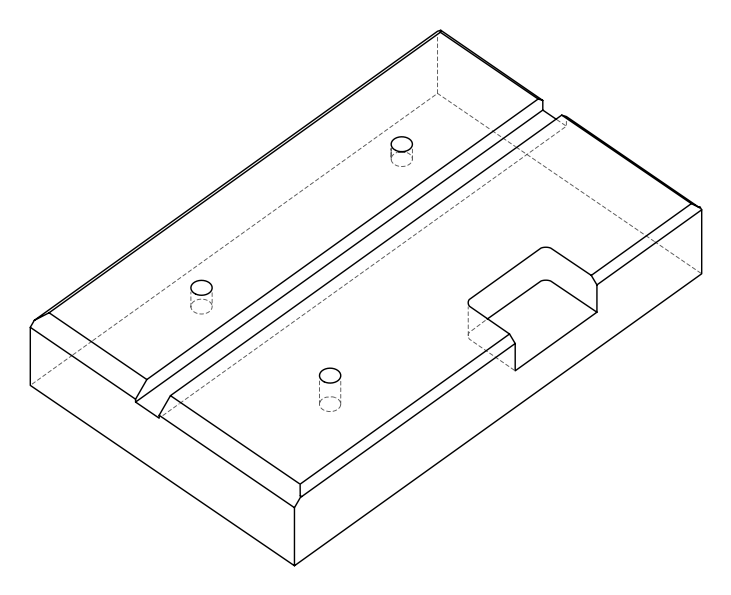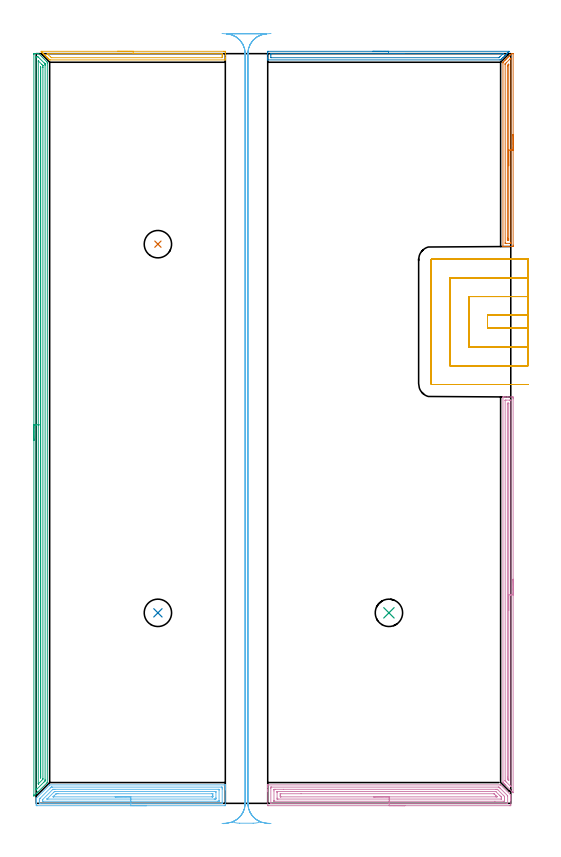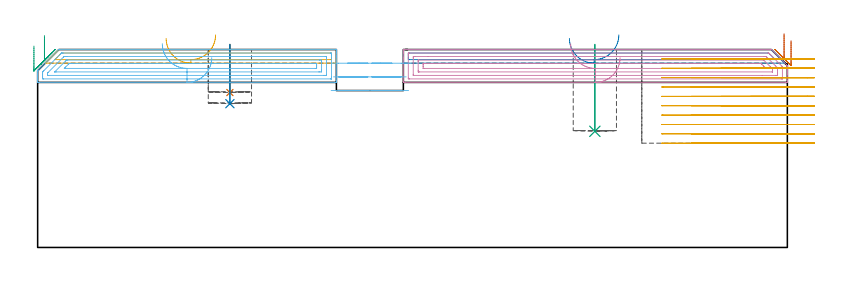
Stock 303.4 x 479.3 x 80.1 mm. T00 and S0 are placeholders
(PLAN: 12 operations, 3 tool changes, 63.6 min)
(1 INDEXABLE_INSERT_DRILL_BLIND_HOLE_FROM_SOLID | STEP1POCKET | NXT0302_006 | 0.08 min | 4127 mm3)
(2 INDEXABLE_INSERT_DRILL_BLIND_HOLE_FROM_SOLID_1 | STEP1POCKET_1 | NXT0302_006 | 0.1 min | 5206 mm3)
(3 INDEXABLE_INSERT_DRILL_BLIND_HOLE_FROM_SOLID_2 | STEP1POCKET_2 | NXT0302_006 | 0.14 min | 7893 mm3)
(4 AREA_MILL | FG_CHAMFER_SURFACE | UGT0205_001 | 6.17 min | 5515 mm3)
(5 AREA_MILL_1 | FG_CHAMFER_SURFACE_1 | UGT0205_001 | 2.04 min | 1872 mm3)
(6 AREA_MILL_2 | FG_CHAMFER_SURFACE_2 | UGT0205_001 | 5 min | 11303 mm3)
(7 AREA_MILL_3 | FG_CHAMFER_SURFACE_3 | UGT0205_001 | 3.07 min | 2699 mm3)
(8 AREA_MILL_4 | FG_CHAMFER_SURFACE_4 | UGT0205_001 | 2.63 min | 2335 mm3)
(9 AREA_MILL_5 | FG_CHAMFER_SURFACE_5 | UGT0205_001 | 15.14 min | 17243 mm3)
(10 AREA_MILL_6 | FG_CHAMFER_SURFACE_6 | UGT0205_001 | 6.42 min | 14177 mm3)
(11 MILL_SLOT | SLOT_PARTIAL_RECTANGULAR | NXT0201_012 | Follow Part, ap 4, ae 75% | 16.38 min | 213420 mm3)
(12 MILL_RECTANGULAR_SLOT | SLOT_RECTANGULAR | UGT0201_109 | Follow Part, ap 6.35, ae 75% | 6.46 min | 214310 mm3)
(TOOL NXT0302_006 | Index. Insert Drill 17.5mm [880-D1750L25-05] | D17.5 PA176 FL88 Z2)
(TOOL UGT0205_001 | Chamfer Mill 20 x 3 x 45 deg. | D20 FL50 Z2)
(TOOL NXT0201_012 | ENDMILL 16mm [2P460-1600-NA 1630] | D16 FL38 Z6)
(TOOL UGT0201_109 | End Mill 25.4 mm | D25.4 FL25 Z2)
(OP 1 INDEXABLE_INSERT_DRILL_BLIND_HOLE_FROM_SOLID)
G17 G21 G94 G90
T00 M6
G54
G17 G0 G90 X77.8 Y357.5 S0 M3
G43 Z90.1 H1
G94 G81 G98 Z62.7 F250. R82.1
G80
M5
M2
(OP 2 INDEXABLE_INSERT_DRILL_BLIND_HOLE_FROM_SOLID_1)
G17 G21 G94 G90
T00 M6
G54
G17 G0 G90 X77.8 Y121.8 S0 M3
G43 Z90.1 H1
G94 G81 G98 Z58.2 F250. R82.1
G80
M5
M2
(OP 3 INDEXABLE_INSERT_DRILL_BLIND_HOLE_FROM_SOLID_2)
G17 G21 G94 G90
T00 M6
G54
G17 G0 G90 X225.5 Y121.8 S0 M3
G43 Z90.1 H1
G94 G81 G98 Z47. F250. R82.1
G80
M5
M2
(OP 4 AREA_MILL)
G17 G21 G94 G90
T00 M6
G54
G17 G0 G90 X304.9 Y143.3 S1061 M3
G43 Z90.1 H0
Z83.6
G94 G1 Y143.262 Z82.728 F250.
Y143.148 Z81.864
Y142.959 Z81.012
Y142.697 Z80.18
Y142.363 Z79.374
Y141.96 Z78.6
Y141.491 Z77.864
Y140.96 Z77.172
Y140.371 Z76.529
Y139.728 Z75.94
Y139.036 Z75.408
Y138.3 Z74.94
Y137.526 Z74.537
Y136.72 Z74.203
Y135.888 Z73.941
Y135.036 Z73.752
Y134.172 Z73.638
Y133.3 Z73.6
Y7.024
X304.895 Y6.816 Z73.602
X304.894 Y6.814 Z73.603
X304.883 Y6.816 Z73.614
X304.418 Y7.282 Z74.082
X304.322 Y7.377 Z74.176
X304.289 Y7.411 Z74.21
X300.166 Y11.533 Z78.331
X300.122 Y11.577 Z78.377
X299.913 Y11.786 Z78.586
X299.869 Y11.83 Z78.628
X299.825 Y11.875 Z78.674
X299.617 Y12.083 Z78.882
X299.572 Y12.127 Z78.925
X299.527 Y12.173 Z78.972
X299.321 Y12.379 Z79.178
X299.275 Y12.423 Z79.222
X299.229 Y12.47 Z79.27
X299.025 Y12.675 Z79.474
X298.978 Y12.72 Z79.519
X298.931 Y12.768 Z79.567
X298.827 Y12.872 Z79.671
X298.529 Y13.171 Z79.968
X298.405 Y13.297 Z80.091
X298.4 Y13.661 Z80.1
Y259.636
X298.403 Y259.79 Z80.088
X298.447 Y259.793 Z80.045
X298.826 Y259.8 Z79.673
X299.213 Z79.286
X299.869 Z78.626
X301.087 Z77.41
X301.647 Z76.847
X304.04 Z74.456
X304.322 Y259.798 Z74.175
X304.891 Y259.792 Z73.605
X304.893 Y259.763 Z73.604
X304.899 Y259.189 Z73.601
X304.9 Y258.609 Z73.6
Y133.3
X303.486 Z75.014
X303.485 Y10.872 Z75.015
X303.483 Y10.763 Z75.017
X303.479 Y10.692 Z75.021
X303.476 Y10.683 Z75.024
X303.47 Y10.687 Z75.03
X303.431 Y10.722 Z75.069
X303.168 Y10.982 Z75.332
X300.489 Y13.661 Z78.011
X299.869 Y14.284 Z78.631
X299.838 Y14.319 Z78.662
X299.825 Y14.336 Z78.675
X299.821 Y14.39 Z78.679
X299.816 Y14.499 Z78.684
X299.815 Y14.553 Z78.685
X299.814 Y14.608 Z78.686
Y257.458
X299.815 Y257.513 Z78.685
X299.819 Y257.623 Z78.681
X299.826 Y257.79 Z78.674
X299.869 Y257.792 Z78.631
X300.365 Y257.799 Z78.135
X302.541 Z75.959
X303.038 Y257.797 Z75.462
X303.431 Y257.79 Z75.069
X303.479 Y257.779 Z75.021
X303.486 Y257.404 Z75.014
Y133.3
X302.072 Z76.428
X302.071 Y15.446 Z76.429
X302.07 Y15.025 Z76.43
X302.067 Y14.553 Z76.433
X302.066 Y14.547 Z76.434
X302.051 Y14.553 Z76.449
X301.65 Y14.952 Z76.85
X301.404 Y15.202 Z77.096
X301.282 Y15.329 Z77.218
X301.235 Y15.39 Z77.265
X301.234 Y15.446 Z77.266
X301.23 Y15.867 Z77.27
X301.229 Y16.339 Z77.271
Y16.762
Y255.148
X301.23 Y255.618 Z77.27
X301.232 Y255.723 Z77.268
X301.235 Y255.774 Z77.265
X301.24 Y255.79 Z77.26
X301.287 Y255.793 Z77.213
X301.47 Y255.799 Z77.03
X301.65 Y255.8 Z76.85
X301.832 Y255.799 Z76.668
X301.953 Y255.797 Z76.547
X302.049 Y255.791 Z76.451
X302.066 Y255.787 Z76.434
X302.068 Y255.782 Z76.432
X302.07 Y255.759 Z76.43
X302.071 Y255.618 Z76.429
X302.072 Y133.3 Z76.428
Y132.428 Z76.466
Y131.563 Z76.58
Y130.712 Z76.769
Y129.88 Z77.032
Y129.074 Z77.365
Y128.3 Z77.768
Y127.564 Z78.237
Y126.872 Z78.768
Y126.229 Z79.357
Y125.64 Z80.001
Y125.108 Z80.693
Y124.64 Z81.428
Y124.237 Z82.202
Y123.903 Z83.008
Y123.641 Z83.84
Y123.452 Z84.692
Y123.338 Z85.557
Y123.3 Z86.428
G0 Z90.1
M5
M2
(OP 5 AREA_MILL_1)
G17 G21 G94 G90
T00 M6
G54
G17 G0 G90 X52. Y480.8 S1061 M3
G43 Z90.1 H0
Z84.6
G94 G1 X52.038 Z83.728 F250.
X52.152 Z82.864
X52.341 Z82.012
X52.603 Z81.18
X52.937 Z80.374
X53.34 Z79.6
X53.809 Z78.864
X54.34 Z78.172
X54.929 Z77.529
X55.572 Z76.94
X56.264 Z76.408
X57. Z75.94
X57.774 Z75.537
X58.58 Z75.203
X59.412 Z74.941
X60.264 Z74.752
X61.128 Z74.638
X62. Z74.6
X119.789
X120.323 Y480.799 Z74.601
X120.85 Y480.793 Z74.603
X120.892 Y480.791 Z74.605
X120.9 Y480.268 Z75.127
Y479.956 Z75.439
Y479.381 Z76.013
Y478.756 Z76.641
Y478.494 Z76.903
Y476.719 Z78.676
Y476.194 Z79.205
Y475.615 Z79.784
Y475.326 Z80.065
X120.891 Y475.303 Z80.088
X120.769 Y475.3 Z80.1
X9.02
X8.599 Y475.306 Z80.092
X8.513 Y475.386 Z80.012
X8.066 Y475.832 Z79.565
X8.006 Y475.893 Z79.506
X7.833 Y476.067 Z79.332
X7.771 Y476.128 Z79.269
X7.711 Y476.188 Z79.211
X7.536 Y476.364 Z79.035
X7.475 Y476.423 Z78.973
X7.417 Y476.483 Z78.916
X7.239 Y476.661 Z78.738
X7.179 Y476.719 Z78.677
X7.122 Y476.777 Z78.622
X6.942 Y476.957 Z78.442
X6.884 Y477.015 Z78.382
X6.827 Y477.072 Z78.327
X6.645 Y477.254 Z78.145
X6.588 Y477.311 Z78.086
X6.533 Y477.367 Z78.032
X6.348 Y477.551 Z77.848
X6.292 Y477.606 Z77.79
X6.238 Y477.661 Z77.738
X6.052 Y477.848 Z77.551
X5.996 Y477.902 Z77.495
X5.944 Y477.956 Z77.443
X5.755 Y478.145 Z77.254
X5.701 Y478.198 Z77.199
X5.649 Y478.251 Z77.148
X5.458 Y478.442 Z76.957
X5.405 Y478.494 Z76.903
X5.354 Y478.545 Z76.854
X5.161 Y478.738 Z76.661
X5.109 Y478.789 Z76.608
X5.06 Y478.84 Z76.559
X4.864 Y479.035 Z76.364
X4.814 Y479.085 Z76.312
X4.765 Y479.135 Z76.264
X4.568 Y479.332 Z76.067
X4.518 Y479.381 Z76.016
X4.47 Y479.429 Z75.97
X4.271 Y479.629 Z75.77
X4.222 Y479.677 Z75.72
X4.176 Y479.724 Z75.675
X3.974 Y479.926 Z75.473
X3.926 Y479.972 Z75.425
X3.881 Y480.019 Z75.38
X3.677 Y480.222 Z75.177
X3.631 Y480.268 Z75.129
X3.498 Y480.402 Z74.998
X3.38 Y480.52 Z74.88
X3.194 Y480.712 Z74.686
X3.118 Y480.793 Z74.604
X3.38 Y480.8 Z74.6
X62.
Y479.386 Z76.014
X118.537
X118.89 Y479.381 Z76.019
X118.897 Y479.027 Z76.373
X118.899 Y478.494 Z76.906
X118.9 Y478.137 Z77.263
X118.899 Y477.606 Z77.794
X118.898 Y477.252 Z78.148
X118.89 Y476.719 Z78.681
X118.547 Y476.714 Z78.686
X9.915
X9.643 Y476.719 Z78.681
X9.02 Y477.331 Z78.069
X7.856 Y478.494 Z76.906
X7.239 Y479.114 Z76.286
X6.981 Y479.381 Z76.019
X7.239 Y479.386 Z76.014
X62.
X62.872 Z76.052
X63.737 Z76.166
X64.588 Z76.355
X65.42 Z76.617
X66.226 Z76.951
X67. Z77.354
X67.736 Z77.823
X68.428 Z78.354
X69.071 Z78.943
X69.66 Z79.586
X70.192 Z80.278
X70.66 Z81.014
X71.063 Z81.788
X71.397 Z82.594
X71.659 Z83.426
X71.848 Z84.278
X71.962 Z85.143
X72. Z86.014
G0 Z90.1
M5
M2
(OP 6 AREA_MILL_2)
G17 G21 G94 G90
T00 M6
G54
G17 G0 G90 X70.45 Y-1.5 S1061 M3
G43 Z90.1 H0
Z76.8
G94 G1 X70.412 Z75.928 F250.
X70.298 Z75.064
X70.109 Z74.212
X69.847 Z73.38
X69.513 Z72.574
X69.11 Z71.8
X68.642 Z71.064
X68.11 Z70.372
X67.521 Z69.729
X66.878 Z69.14
X66.186 Z68.608
X65.45 Z68.14
X64.676 Z67.737
X63.87 Z67.403
X63.038 Z67.141
X62.186 Z66.952
X61.322 Z66.838
X60.45 Z66.8
X0.614
X0.144 Y-1.494 Z66.802
X0.009 Y-1.491 Z66.805
X0. Y-1.03 Z67.266
Y-0.754 Z67.541
Y-0.147 Z68.148
Y0.405 Z68.702
Y0.736 Z69.032
Y1.288 Z69.584
Y1.619 Z69.914
Y2.26 Z70.559
Y2.943 Z71.242
X0.001 Y3.054 Z71.354
X0.01 Y3.201 Z71.494
X0.15 Y3.35 Z71.65
X8.57 Y11.771 Z80.069
X8.594 Y11.793 Z80.091
X8.604 Y11.794 Z80.093
X8.652 Y11.8 Z80.1
X120.732
X120.891 Y11.797 Z80.088
X120.893 Y11.79 Z80.08
X120.9 Y11.447 Z79.746
Y11.11 Z79.409
Y10.447 Z78.742
Y9.233 Z77.53
Y8.681 Z76.975
Y-0.754 Z67.543
X120.897 Y-1.03 Z67.268
X120.891 Y-1.492 Z66.806
X120.757 Y-1.495 Z66.803
X120.286 Y-1.5 Z66.8
X60.45
Y-0.086 Z68.214
X2.4 Y-0.085 Z68.215
X2.337
X2.021 Y-0.079 Z68.221
X2.01 Y0.024 Z68.324
X2.003 Y0.246 Z68.546
X2.001 Y0.736 Z69.036
X2. Y1.132 Z69.432
Y1.619 Z69.919
Y2.014 Z70.314
X2.004 Y2.502 Z70.802
X2.008 Y2.699 Z70.999
X2.01 Y2.747 Z71.047
X2.034 Y2.775 Z71.075
X2.076 Y2.822 Z71.122
X2.4 Y3.151 Z71.451
X2.518 Y3.268 Z71.568
X9.178 Y9.927 Z78.227
X9.545 Y10.29 Z78.59
X9.627 Y10.366 Z78.666
X9.662 Y10.379 Z78.679
X9.711 Y10.381 Z78.681
X9.815 Y10.384 Z78.684
X10.022 Y10.385 Z78.685
X10.438 Y10.386 Z78.686
X118.5 Y10.385 Z78.685
X118.563
X118.879 Y10.379 Z78.679
X118.89 Y10.276 Z78.576
X118.897 Y10.054 Z78.354
X118.899 Y9.564 Z77.864
X118.9 Y9.168 Z77.468
X118.899 Y0.736 Z69.036
X118.898 Y0.343 Z68.643
X118.89 Y-0.054 Z68.246
X118.881 Y-0.08 Z68.22
X118.862 Y-0.081 Z68.219
X118.811 Y-0.084 Z68.216
X118.707 Y-0.085 Z68.215
X118.5 Y-0.086 Z68.214
X60.45
Y1.328 Z69.628
X4.48 Y1.329 Z69.629
X4.186 Y1.33 Z69.63
X4.089 Y1.332 Z69.632
X4.02 Y1.335 Z69.635
X4.01 Y1.435 Z69.735
X4.004 Y1.619 Z69.919
X4.001 Y1.802 Z70.102
X4.007 Y1.987 Z70.287
X4.021 Y2.31 Z70.61
X4.186 Y2.487 Z70.787
X4.194 Y2.495 Z70.795
X10.438 Y8.739 Z77.039
X10.61 Y8.903 Z77.203
X10.67 Y8.959 Z77.259
X10.738 Y8.964 Z77.264
X11.039 Y8.969 Z77.269
X11.331 Y8.971 Z77.271
X11.93 Y8.972 Z77.272
X116.42 Y8.971 Z77.271
X116.714 Y8.97 Z77.27
X116.811 Y8.968 Z77.268
X116.88 Y8.965 Z77.265
X116.89 Y8.865 Z77.165
X116.896 Y8.681 Z76.981
X116.899 Y8.497 Z76.797
X116.9 Y1.619 Z69.919
X116.899 Y1.436 Z69.736
X116.893 Y1.374 Z69.674
X116.888 Y1.335 Z69.635
X116.859 Y1.333 Z69.633
X116.714 Y1.331 Z69.631
X116.114 Y1.329 Z69.629
X115.82 Y1.328 Z69.628
X60.45
Y2.743 Z71.043
X7.515
X7.165 Y2.745 Z71.045
X6.924 Y2.749 Z71.049
X6.911 Y2.751 Z71.051
X6.918 Y2.762 Z71.062
X6.947 Y2.796 Z71.096
X6.999 Y2.85 Z71.15
X7.073 Y2.924 Z71.224
X11.331 Y7.182 Z75.482
X11.642 Y7.491 Z75.791
X11.684 Y7.528 Z75.828
X11.706 Y7.546 Z75.846
X11.739 Y7.55 Z75.85
X11.9 Y7.554 Z75.854
X12.224 Y7.557 Z75.857
X114.034
X114.28 Y7.556 Z75.856
X114.778 Y7.55 Z75.85
X114.89 Y7.545 Z75.845
X114.894 Y7.348 Z75.648
X114.9 Y6.943 Z75.243
Y3.412 Z71.712
Y3.384 Z71.684
X114.894 Y2.957 Z71.257
X114.89 Y2.75 Z71.05
X114.68 Y2.746 Z71.046
X114.034 Y2.743 Z71.043
X113.79
X60.45
Y4.157 Z72.457
X11.219 Y4.158 Z72.458
X10.996 Y4.16 Z72.46
X10.848 Y4.164 Z72.464
X10.778 Y4.169 Z72.469
X10.795 Y4.188 Z72.488
X10.869 Y4.267 Z72.567
X11.097 Y4.498 Z72.798
X11.331 Y4.733 Z73.033
X12.43 Y5.83 Z74.13
X12.638 Y6.033 Z74.333
X12.733 Y6.123 Z74.423
X12.895 Y6.136 Z74.436
X13.008 Y6.141 Z74.441
X13.117 Y6.142 Z74.442
X13.899 Y6.143 Z74.443
X112.36
X112.583 Y6.142 Z74.442
X112.732 Y6.14 Z74.44
X112.85 Y6.136 Z74.436
X112.891 Y6.132 Z74.432
X112.893 Y6.124 Z74.424
X112.896 Y6.033 Z74.333
X112.9 Y5.389 Z73.689
Y5.15 Z73.45
Y4.506 Z72.806
X112.899 Y4.267 Z72.567
X112.896 Y4.187 Z72.487
X112.893 Y4.168 Z72.468
X112.891 Y4.164 Z72.464
X112.843 Y4.162 Z72.462
X112.695 Y4.159 Z72.459
X112.471 Y4.157 Z72.457
X112.36
X60.45
X59.578 Z72.495
X58.713 Z72.609
X57.862 Z72.798
X57.03 Z73.06
X56.224 Z73.394
X55.45 Z73.797
X54.714 Z74.265
X54.022 Z74.796
X53.379 Z75.386
X52.79 Z76.029
X52.258 Z76.721
X51.79 Z77.457
X51.387 Z78.231
X51.053 Z79.037
X50.791 Z79.869
X50.602 Z80.72
X50.488 Z81.585
X50.45 Z82.457
G0 Z90.1
M5
M2
(OP 7 AREA_MILL_3)
G17 G21 G94 G90
T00 M6
G54
G17 G0 G90 X304.9 Y427.65 S1061 M3
G43 Z90.1 H0
Z83.6
G94 G1 Y427.612 Z82.728 F250.
Y427.498 Z81.864
Y427.309 Z81.012
Y427.047 Z80.18
Y426.713 Z79.374
Y426.31 Z78.6
Y425.842 Z77.864
Y425.31 Z77.172
Y424.721 Z76.529
Y424.078 Z75.94
Y423.386 Z75.409
Y422.65 Z74.94
Y421.876 Z74.537
Y421.07 Z74.203
Y420.238 Z73.941
Y419.387 Z73.752
Y418.522 Z73.638
Y417.65 Z73.6
Y356.903
X304.899 Y356.59 Z73.601
X304.893 Y356.018 Z73.603
X304.891 Y356.007 Z73.605
X304.322 Y356. Z74.174
X301.65 Z76.844
X301.049 Z77.448
X300.759 Z77.737
X300.158 Z78.338
X299.869 Z78.626
X299.29 Z79.209
X298.776 Z79.723
X298.443 Z80.048
X298.403 Y356.009 Z80.088
X298.4 Y356.145 Z80.1
Y473.361
X298.407 Y473.801 Z80.092
X298.467 Y473.868 Z80.032
X298.978 Y474.38 Z79.518
X299.355 Y474.755 Z79.145
X299.493 Y474.893 Z79.007
X299.743 Y475.144 Z78.755
X299.869 Y475.271 Z78.627
X300.242 Y475.643 Z78.257
X300.386 Y475.786 Z78.113
X300.635 Y476.035 Z77.864
X300.759 Y476.161 Z77.737
X301.13 Y476.53 Z77.369
X301.279 Y476.68 Z77.22
X301.526 Y476.927 Z76.972
X301.65 Y477.052 Z76.846
X302.018 Y477.418 Z76.482
X302.173 Y477.573 Z76.327
X302.417 Y477.818 Z76.081
X302.541 Y477.942 Z75.956
X302.906 Y478.306 Z75.594
X303.066 Y478.466 Z75.434
X303.309 Y478.71 Z75.189
X303.431 Y478.833 Z75.065
X303.794 Y479.194 Z74.706
X303.876 Y479.271 Z74.623
X303.899 Y479.29 Z74.601
X304.316 Y479.3 Z74.184
X304.344 Z74.156
X304.892 Y479.29 Z73.605
X304.9 Y479.207 Z73.6
Y417.65
X303.486 Z75.014
X303.485 Y358.319 Z75.015
X303.484 Y358.264 Z75.016
X303.479 Y358.155 Z75.021
X303.471 Y358.01 Z75.029
X303.431 Y358.008 Z75.069
X302.912 Y358.001 Z75.588
X300.759 Y358. Z77.741
X300.24 Y358.002 Z78.26
X299.869 Y358.008 Z78.631
X299.823 Y358.01 Z78.677
X299.817 Y358.209 Z78.683
X299.815 Y358.318 Z78.685
X299.814 Y472.525 Z78.686
X299.815 Y472.579 Z78.685
X299.818 Y472.689 Z78.682
X299.821 Y472.757 Z78.679
X299.834 Y472.775 Z78.666
X299.869 Y472.815 Z78.631
X300.14 Y473.09 Z78.36
X300.411 Y473.361 Z78.089
X302.813 Y475.763 Z75.687
X303.086 Y476.035 Z75.414
X303.26 Y476.206 Z75.24
X303.431 Y476.37 Z75.069
X303.479 Y476.403 Z75.021
X303.486 Y476.035 Z75.014
Y417.65
X302.072 Z76.428
X302.071 Y361.047 Z76.429
Y360.626
X302.067 Y360.156 Z76.433
X302.065 Y360.052 Z76.435
X302.059 Y360.01 Z76.441
X301.961 Y360.006 Z76.539
X301.804 Y360.001 Z76.696
X301.65 Y360.004 Z76.85
X301.494 Y360.01 Z77.006
X301.235 Y360.025 Z77.265
X301.233 Y360.156 Z77.267
X301.23 Y360.576 Z77.27
X301.229 Y361.047 Z77.271
X301.228 Y361.469 Z77.272
X301.229 Y471.108 Z77.271
X301.233 Y471.579 Z77.267
X301.236 Y471.683 Z77.264
X301.24 Y471.729 Z77.26
X301.272 Y471.764 Z77.228
X301.366 Y471.863 Z77.134
X301.65 Y472.151 Z76.85
X301.809 Y472.31 Z76.691
X301.97 Y472.47 Z76.53
X302.006 Y472.503 Z76.494
X302.033 Y472.524 Z76.467
X302.065 Y472.546 Z76.435
X302.068 Y472.508 Z76.432
X302.069 Y472.47 Z76.431
X302.071 Y472.243 Z76.429
Y472.048
X302.072 Y417.65 Z76.428
Y416.778 Z76.467
Y415.914 Z76.58
Y415.062 Z76.769
Y414.23 Z77.032
Y413.424 Z77.365
Y412.65 Z77.768
Y411.914 Z78.237
Y411.222 Z78.768
Y410.579 Z79.357
Y409.99 Z80.001
Y409.459 Z80.693
Y408.99 Z81.428
Y408.587 Z82.202
Y408.253 Z83.008
Y407.991 Z83.84
Y407.802 Z84.692
Y407.688 Z85.557
Y407.65 Z86.428
G0 Z90.1
M5
M2
(OP 8 AREA_MILL_4)
G17 G21 G94 G90
T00 M6
G54
G17 G0 G90 X215.2 Y480.8 S1061 M3
G43 Z90.1 H0
Z84.6
G94 G1 X215.238 Z83.728 F250.
X215.352 Z82.864
X215.541 Z82.012
X215.803 Z81.18
X216.137 Z80.374
X216.54 Z79.6
X217.008 Z78.864
X217.539 Z78.172
X218.129 Z77.529
X218.772 Z76.94
X219.464 Z76.408
X220.2 Z75.94
X220.974 Z75.537
X221.78 Z75.203
X222.612 Z74.941
X223.463 Z74.752
X224.328 Z74.638
X225.2 Z74.6
X302.172 Y480.799 Z74.601
X302.382 Y480.793 Z74.604
X302.306 Y480.712 Z74.686
X302.113 Y480.513 Z74.887
X302.02 Y480.421 Z74.979
X301.869 Y480.268 Z75.129
X301.816 Y480.216 Z75.183
X301.626 Y480.025 Z75.374
X301.574 Y479.972 Z75.425
X301.519 Y479.919 Z75.48
X301.331 Y479.731 Z75.668
X301.278 Y479.677 Z75.72
X301.222 Y479.622 Z75.777
X301.037 Y479.436 Z75.963
X300.982 Y479.381 Z76.016
X300.925 Y479.325 Z76.074
X300.742 Y479.142 Z76.257
X300.687 Y479.085 Z76.312
X300.628 Y479.028 Z76.371
X300.448 Y478.847 Z76.552
X300.391 Y478.789 Z76.607
X300.331 Y478.731 Z76.668
X300.153 Y478.553 Z76.846
X300.095 Y478.494 Z76.903
X300.034 Y478.434 Z76.965
X299.859 Y478.258 Z77.141
X299.799 Y478.198 Z77.199
X299.738 Y478.137 Z77.262
X299.564 Y477.964 Z77.435
X299.504 Y477.902 Z77.494
X299.441 Y477.84 Z77.559
X299.27 Y477.669 Z77.73
X299.208 Y477.606 Z77.79
X298.516 Y476.916 Z78.484
X298.321 Y476.719 Z78.677
X297.639 Y476.039 Z79.361
X297.434 Y475.832 Z79.564
X297.362 Y475.761 Z79.637
X297.183 Y475.583 Z79.816
X296.979 Y475.38 Z80.018
X296.901 Y475.306 Z80.092
X296.471 Y475.3 Z80.1
X148.138
X148.01 Y475.303 Z80.088
X148.007 Y475.326 Z80.065
X148. Y475.629 Z79.769
Y476.169 Z79.23
Y476.719 Z78.676
Y478.769 Z76.629
Y479.381 Z76.014
Y479.962 Z75.433
X148.002 Y480.268 Z75.127
X148.008 Y480.791 Z74.605
X148.056 Y480.793 Z74.603
X148.584 Y480.8 Z74.6
X225.2
Y479.386 Z76.014
X298.248
X298.519 Y479.381 Z76.019
X298.39 Y479.244 Z76.156
X298.253 Y479.103 Z76.297
X296.471 Y477.321 Z78.079
X296.167 Y477.021 Z78.379
X295.857 Y476.719 Z78.681
X295.58 Y476.714 Z78.686
X150.37
X150.01 Y476.719 Z78.681
X150.002 Y477.081 Z78.319
X150. Y478.494 Z76.906
X150.001 Y478.856 Z76.544
X150.01 Y479.381 Z76.019
X150.36 Y479.386 Z76.014
X225.2
X226.071 Z76.052
X226.936 Z76.166
X227.788 Z76.355
X228.62 Z76.617
X229.426 Z76.951
X230.2 Z77.354
X230.936 Z77.823
X231.628 Z78.354
X232.271 Z78.943
X232.86 Z79.586
X233.391 Z80.278
X233.86 Z81.014
X234.263 Z81.788
X234.597 Z82.594
X234.859 Z83.426
X235.048 Z84.278
X235.162 Z85.143
X235.2 Z86.014
G0 Z90.1
M5
M2
(OP 9 AREA_MILL_5)
G17 G21 G94 G90
T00 M6
G54
G17 G0 G90 X-1.5 Y232. S1061 M3
G43 Z90.1 H0
Z81.5
G94 G1 Y232.038 Z80.628 F250.
Y232.152 Z79.763
Y232.341 Z78.912
Y232.603 Z78.08
Y232.937 Z77.274
Y233.34 Z76.5
Y233.808 Z75.764
Y234.34 Z75.072
Y234.929 Z74.429
Y235.572 Z73.84
Y236.264 Z73.308
Y237. Z72.84
Y237.774 Z72.437
Y238.58 Z72.103
Y239.412 Z71.841
Y240.264 Z71.652
Y241.128 Z71.538
Y242. Z71.5
Y478.685
X-1.497 Y478.948 Z71.503
X-1.492 Y479.297 Z71.506
X-1.467 Y479.299 Z71.53
X-0.263 Y479.3 Z72.733
X0.398 Z73.398
X1.487 Z74.486
X1.592 Y479.298 Z74.588
X1.621 Y479.28 Z74.618
X6.738 Y474.162 Z79.737
X7.059 Y473.839 Z80.058
X7.093 Y473.801 Z80.093
X7.1 Y473.326 Z80.1
Y13.354
X7.095 Y13.305 Z80.091
X7.073 Y13.275 Z80.07
X6.87 Y13.07 Z79.87
X1.487 Y7.685 Z74.483
X1.349 Y7.548 Z74.347
X1.191 Y7.39 Z74.189
X1.05 Y7.248 Z74.045
X0.903 Y7.102 Z73.9
X0.762 Y6.961 Z73.76
X0.612 Y6.81 Z73.607
X0.456 Y6.655 Z73.454
X0.334 Y6.532 Z73.331
X0.175 Y6.372 Z73.169
X0.009 Y6.208 Z73.007
X-0.263 Y5.936 Z72.735
X-0.436 Y5.762 Z72.56
X-1.011 Y5.189 Z71.989
X-1.492 Y4.708 Z71.506
X-1.495 Y4.728 Z71.505
X-1.498 Y4.869 Z71.502
X-1.5 Y5.161 Z71.5
Y5.315
Y242.
X-0.086 Z72.914
X-0.085 Y476.717 Z72.915
X-0.084 Y476.898 Z72.916
X-0.08 Y477.254 Z72.92
X-0.079 Y477.289 Z72.921
X-0.017 Y477.293 Z72.983
X0.088 Y477.297 Z73.088
X0.22 Y477.299 Z73.22
X0.612 Y477.296 Z73.612
X1.104 Y477.29 Z74.104
X1.487 Y476.96 Z74.487
X1.508 Y476.941 Z74.508
X5.125 Y473.326 Z78.125
X5.267 Y473.182 Z78.267
X5.569 Y472.873 Z78.569
X5.659 Y472.779 Z78.659
X5.679 Y472.743 Z78.679
X5.681 Y472.702 Z78.681
X5.684 Y472.615 Z78.684
X5.685 Y472.433 Z78.685
X5.686 Y471.72 Z78.686
X5.685 Y15.14 Z78.685
X5.681 Y14.432 Z78.681
X5.679 Y14.342 Z78.679
X5.591 Y14.247 Z78.591
X5.289 Y13.94 Z78.289
X4.988 Y13.637 Z77.988
X0.238 Y8.888 Z73.238
X0.055 Y8.708 Z73.055
X-0.018 Y8.638 Z72.982
X-0.076 Y8.585 Z72.924
X-0.081 Y8.702 Z72.919
X-0.084 Y8.888 Z72.916
X-0.085 Y9.315 Z72.915
X-0.086 Y9.6 Z72.914
Y242.
X1.328 Z74.328
X1.329 Y474.381 Z74.329
X1.33 Y474.544 Z74.33
X1.332 Y474.651 Z74.332
X1.334 Y474.657 Z74.334
X1.337 Y474.658 Z74.337
X1.357 Y474.642 Z74.357
X1.392 Y474.609 Z74.392
X1.487 Y474.513 Z74.487
X3.568 Y472.433 Z76.568
X4.113 Y471.888 Z77.113
X4.197 Y471.801 Z77.197
X4.239 Y471.755 Z77.239
X4.257 Y471.732 Z77.257
X4.265 Y471.7 Z77.265
X4.268 Y471.54 Z77.268
X4.27 Y471.379 Z77.27
X4.272 Y470.646 Z77.272
Y470.484
X4.271 Y15.871 Z77.271
X4.269 Y15.709 Z77.269
X4.264 Y15.389 Z77.264
X4.113 Y15.216 Z77.113
X4.076 Y15.177 Z77.076
X4.041 Y15.14 Z77.041
X1.425 Y12.524 Z74.425
X1.359 Y12.46 Z74.359
X1.345 Y12.453 Z74.345
X1.334 Y12.45 Z74.334
X1.332 Y12.46 Z74.332
X1.33 Y12.481 Z74.33
X1.329 Y12.622 Z74.329
X1.328 Y242. Z74.328
X2.743 Z75.743
Y470.258
X2.747 Y470.646 Z75.747
X2.75 Y470.762 Z75.75
X2.754 Y470.786 Z75.754
X2.796 Y470.744 Z75.796
X2.845 Y470.694 Z75.845
X2.85 Y470.646 Z75.85
X2.854 Y470.529 Z75.854
X2.857 Y470.142 Z75.857
Y16.926
X2.856 Y16.809 Z75.856
X2.851 Y16.427 Z75.851
X2.795 Y16.356 Z75.795
X2.755 Y16.313 Z75.755
X2.75 Y16.31 Z75.75
X2.747 Y16.325 Z75.747
X2.744 Y16.363 Z75.744
X2.743 Y16.421 Z75.743
Y16.538
Y242.
Y242.872 Z75.781
Y243.736 Z75.895
Y244.588 Z76.083
Y245.42 Z76.346
Y246.226 Z76.68
Y247. Z77.082
Y247.736 Z77.551
Y248.428 Z78.082
Y249.071 Z78.672
Y249.66 Z79.315
Y250.192 Z80.007
Y250.66 Z80.743
Y251.063 Z81.516
Y251.397 Z82.322
Y251.659 Z83.154
Y251.848 Z84.006
Y251.962 Z84.871
Y252. Z85.743
G0 Z90.1
M5
M2
(OP 10 AREA_MILL_6)
G17 G21 G94 G90
T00 M6
G54
G17 G0 G90 X235.7 Y-1.5 S1061 M3
G43 Z90.1 H0
Z76.8
G94 G1 X235.662 Z75.928 F250.
X235.548 Z75.064
X235.359 Z74.212
X235.097 Z73.38
X234.763 Z72.574
X234.36 Z71.8
X233.892 Z71.064
X233.36 Z70.372
X232.771 Z69.729
X232.128 Z69.14
X231.436 Z68.608
X230.7 Z68.14
X229.926 Z67.737
X229.12 Z67.403
X228.288 Z67.141
X227.437 Z66.952
X226.572 Z66.838
X225.7 Z66.8
X148.591
X148.17 Y-1.495 Z66.802
X148.01 Y-1.491 Z66.806
X148. Y-1.327 Z66.97
Y7.798 Z76.093
Y8.393 Z76.69
Y8.681 Z76.978
Y10.447 Z78.742
Y11.023 Z79.322
Y11.33 Z79.629
Y11.493 Z79.792
X148.007 Y11.791 Z80.082
X148.008 Y11.797 Z80.088
X148.145 Y11.8 Z80.1
X296.569
X296.896 Y11.796 Z80.087
X296.924 Y11.777 Z80.075
X303.106 Y5.595 Z73.892
X303.255 Y5.444 Z73.741
X303.39 Y5.307 Z73.603
X303.4 Y5.153 Z73.453
Y4.267 Z72.566
Y3.96 Z72.259
Y3.384 Z71.68
Y3.097 Z71.393
Y2.502 Z70.798
Y2.214 Z70.511
Y1.619 Z69.913
Y-0.732 Z67.564
X303.397 Y-1.03 Z67.267
X303.391 Y-1.491 Z66.805
X303.278 Y-1.495 Z66.803
X302.809 Y-1.5 Z66.8
X225.7
Y-0.086 Z68.214
X150.374 Y-0.085 Z68.215
X150.311 Y-0.084 Z68.216
X150.01 Y-0.072 Z68.228
X150.005 Y0.019 Z68.319
X150.001 Y0.223 Z68.523
X150. Y9.564 Z77.864
X150.001 Y9.933 Z78.233
X150.01 Y10.304 Z78.604
X150.02 Y10.379 Z78.679
X150.063 Y10.382 Z78.682
X150.167 Y10.385 Z78.685
X150.374 Y10.386 Z78.686
X295.677 Y10.385 Z78.685
X295.741 Y10.384 Z78.684
X295.838 Y10.379 Z78.679
X296.194 Y10.044 Z78.344
X296.448 Y9.801 Z78.101
X296.569 Y9.681 Z77.981
X301.173 Y5.077 Z73.377
X301.311 Y4.933 Z73.233
X301.39 Y4.847 Z73.147
X301.395 Y4.826 Z73.126
X301.399 Y4.78 Z73.08
Y0.367 Z68.667
X301.39 Y-0.004 Z68.296
X301.38 Y-0.079 Z68.221
X301.337 Y-0.082 Z68.218
X301.233 Y-0.085 Z68.215
X301.026 Y-0.086 Z68.214
X225.7
Y1.328 Z69.628
X152.157 Y1.329 Z69.629
X152.059 Y1.331 Z69.631
X152.025 Y1.333 Z69.633
X152.013 Y1.334 Z69.634
X152.01 Y1.36 Z69.66
X152.004 Y1.463 Z69.763
X152.001 Y1.619 Z69.919
X152. Y1.774 Z70.074
Y7.954 Z76.254
X152.003 Y8.681 Z76.981
X152.006 Y8.83 Z77.13
X152.02 Y8.964 Z77.264
X152.157 Y8.966 Z77.266
X152.756 Y8.971 Z77.271
X158.02
X293.895
X294.495 Y8.969 Z77.269
X294.786 Y8.966 Z77.266
X294.823 Y8.965 Z77.265
X294.864 Y8.928 Z77.228
X294.951 Y8.846 Z77.146
X295.119 Y8.681 Z76.981
X298.65 Y5.15 Z73.45
X299.243 Y4.553 Z72.853
X299.379 Y4.409 Z72.709
X299.39 Y4.267 Z72.567
X299.397 Y4.115 Z72.415
X299.4 Y3.384 Z71.684
Y3.229 Z71.529
Y2.346 Z70.646
X299.397 Y1.619 Z69.919
X299.394 Y1.47 Z69.77
X299.38 Y1.335 Z69.635
X299.243 Y1.334 Z69.634
X298.644 Y1.329 Z69.629
X293.25 Y1.328 Z69.628
X225.7
Y2.743 Z71.043
X154.588
X154.1 Y2.745 Z71.045
X154.05 Y2.747 Z71.047
X154.021 Y2.749 Z71.049
X154.01 Y2.776 Z71.076
X154. Y3.384 Z71.684
Y6.856 Z75.156
Y6.916 Z75.216
X154.005 Y7.327 Z75.627
X154.01 Y7.532 Z75.832
X154.011 Y7.551 Z75.851
X154.035 Y7.553 Z75.853
X154.091 Y7.555 Z75.855
X154.184 Y7.557 Z75.857
X293.571
X293.732 Y7.555 Z75.855
X293.772 Y7.553 Z75.853
X293.788 Y7.551 Z75.851
X293.811 Y7.532 Z75.832
X293.895 Y7.455 Z75.755
X296.569 Y4.782 Z73.082
X297.081 Y4.267 Z72.567
X297.249 Y4.095 Z72.395
X297.379 Y3.96 Z72.26
X297.39 Y3.855 Z72.155
X297.399 Y3.445 Z71.745
Y3.384 Z71.684
X297.396 Y2.973 Z71.273
X297.39 Y2.768 Z71.068
X297.389 Y2.749 Z71.049
X297.365 Y2.747 Z71.047
X297.309 Y2.745 Z71.045
X297.216 Y2.743 Z71.043
X225.7
Y4.157 Z72.457
X156.503
X156.28 Y4.159 Z72.459
X156.132 Y4.161 Z72.461
X156.02 Y4.164 Z72.464
X156.01 Y4.182 Z72.482
X156.008 Y4.267 Z72.567
X156.001 Y4.875 Z73.175
X156. Y5.15 Z73.45
Y5.758 Z74.058
X156.003 Y6.033 Z74.333
X156.007 Y6.108 Z74.408
X156.009 Y6.124 Z74.424
X156.025 Y6.136 Z74.436
X156.169 Y6.139 Z74.439
X156.391 Y6.142 Z74.442
X169.307 Y6.143 Z74.443
X292.446 Y6.142 Z74.442
X292.594 Y6.14 Z74.44
X292.712 Y6.136 Z74.436
X292.759 Y6.132 Z74.432
X292.77 Y6.123 Z74.423
X292.867 Y6.033 Z74.333
X293.003 Y5.899 Z74.199
X293.752 Y5.15 Z73.45
X293.895 Y5.007 Z73.307
X294.626 Y4.267 Z72.567
X294.721 Y4.169 Z72.469
X294.34 Y4.162 Z72.462
X294.117 Y4.158 Z72.458
X294.006 Y4.157 Z72.457
X293.895
X225.7
X224.828 Z72.495
X223.964 Z72.609
X223.112 Z72.798
X222.28 Z73.06
X221.474 Z73.394
X220.7 Z73.797
X219.964 Z74.265
X219.272 Z74.796
X218.629 Z75.386
X218.04 Z76.029
X217.509 Z76.721
X217.04 Z77.457
X216.637 Z78.231
X216.303 Z79.037
X216.041 Z79.869
X215.852 Z80.72
X215.738 Z81.585
X215.7 Z82.457
G0 Z90.1
M5
M2
(OP 11 MILL_SLOT)
G17 G21 G94 G90
T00 M6
G54
G17 G0 G90 X314.4 Y312. S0 M3
G43 Z90.1 H1
Z76.31
G94 G1 X311.4 F250.
X288.5 F500.
Y303.8
X311.4
X314.4 F250.
Y324.
X311.4
X276.5 F500.
Y291.8
X311.4
X314.4 F250.
Y336.
X311.4
X264.5 F500.
Y279.8
X311.4
X314.4 F250.
Y348.
X311.4
X253. F500.
G3 X252.5 Y347.5 R0.5
G1 Y268.3
G3 X253. Y267.8 R0.5
G1 X311.4
X314.4 F250.
G0 Y312. Z72.52
G1 X311.4
X288.5 F500.
Y303.8
X311.4
X314.4 F250.
Y324.
X311.4
X276.5 F500.
Y291.8
X311.4
X314.4 F250.
Y336.
X311.4
X264.5 F500.
Y279.8
X311.4
X314.4 F250.
Y348.
X311.4
X253. F500.
G3 X252.5 Y347.5 R0.5
G1 Y268.3
G3 X253. Y267.8 R0.5
G1 X311.4
X314.4 F250.
G0 Y312. Z68.73
G1 X311.4
X288.5 F500.
Y303.8
X311.4
X314.4 F250.
Y324.
X311.4
X276.5 F500.
Y291.8
X311.4
X314.4 F250.
Y336.
X311.4
X264.5 F500.
Y279.8
X311.4
X314.4 F250.
Y348.
X311.4
X253. F500.
G3 X252.5 Y347.5 R0.5
G1 Y268.3
G3 X253. Y267.8 R0.5
G1 X311.4
X314.4 F250.
G0 Y312. Z64.94
G1 X311.4
X288.5 F500.
Y303.8
X311.4
X314.4 F250.
Y324.
X311.4
X276.5 F500.
Y291.8
X311.4
X314.4 F250.
Y336.
X311.4
X264.5 F500.
Y279.8
X311.4
X314.4 F250.
Y348.
X311.4
X253. F500.
G3 X252.5 Y347.5 R0.5
G1 Y268.3
G3 X253. Y267.8 R0.5
G1 X311.4
X314.4 F250.
G0 Y312. Z61.15
G1 X311.4
X288.5 F500.
Y303.8
X311.4
X314.4 F250.
Y324.
X311.4
X276.5 F500.
Y291.8
X311.4
X314.4 F250.
Y336.
X311.4
X264.5 F500.
Y279.8
X311.4
X314.4 F250.
Y348.
X311.4
X253. F500.
G3 X252.5 Y347.5 R0.5
G1 Y268.3
G3 X253. Y267.8 R0.5
G1 X311.4
X314.4 F250.
G0 Y312. Z57.36
G1 X311.4
X288.5 F500.
Y303.8
X311.4
X314.4 F250.
Y324.
X311.4
X276.5 F500.
Y291.8
X311.4
X314.4 F250.
Y336.
X311.4
X264.5 F500.
Y279.8
X311.4
X314.4 F250.
Y348.
X311.4
X253. F500.
G3 X252.5 Y347.5 R0.5
G1 Y268.3
G3 X253. Y267.8 R0.5
G1 X311.4
X314.4 F250.
G0 Y312. Z53.57
G1 X311.4
X288.5 F500.
Y303.8
X311.4
X314.4 F250.
Y324.
X311.4
X276.5 F500.
Y291.8
X311.4
X314.4 F250.
Y336.
X311.4
X264.5 F500.
Y279.8
X311.4
X314.4 F250.
Y348.
X311.4
X253. F500.
G3 X252.5 Y347.5 R0.5
G1 Y268.3
G3 X253. Y267.8 R0.5
G1 X311.4
X314.4 F250.
G0 Y312. Z49.78
G1 X311.4
X288.5 F500.
Y303.8
X311.4
X314.4 F250.
Y324.
X311.4
X276.5 F500.
Y291.8
X311.4
X314.4 F250.
Y336.
X311.4
X264.5 F500.
Y279.8
X311.4
X314.4 F250.
Y348.
X311.4
X253. F500.
G3 X252.5 Y347.5 R0.5
G1 Y268.3
G3 X253. Y267.8 R0.5
G1 X311.4
X314.4 F250.
G0 Y312. Z45.99
G1 X311.4
X288.5 F500.
Y303.8
X311.4
X314.4 F250.
Y324.
X311.4
X276.5 F500.
Y291.8
X311.4
X314.4 F250.
Y336.
X311.4
X264.5 F500.
Y279.8
X311.4
X314.4 F250.
Y348.
X311.4
X253. F500.
G3 X252.5 Y347.5 R0.5
G1 Y268.3
G3 X253. Y267.8 R0.5
G1 X311.4
X314.4 F250.
G0 Y312. Z42.2
G1 X311.4
X288.5 F500.
Y303.8
X311.4
X314.4 F250.
Y324.
X311.4
X276.5 F500.
Y291.8
X311.4
X314.4 F250.
Y336.
X311.4
X264.5 F500.
Y279.8
X311.4
X314.4 F250.
Y348.
X311.4
X253. F500.
G3 X252.5 Y347.5 R0.5
G1 Y268.3
G3 X253. Y267.8 R0.5
G1 X311.4
X314.4 F250.
G0 Z90.1
M5
M2
(OP 12 MILL_RECTANGULAR_SLOT)
G17 G21 G94 G90
T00 M6
G54
G17 G0 G90 X118.78 Y492.176 S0 M3
G43 Z90.1 H0
Z74.567
G94 G1 X121.773 Y491.97 F250.
G2 X133.6 Y479.3 R12.7 F500.
G1 Y0.
G2 X125.526 Y-11.828 R12.7
G1 X125.515 Y-11.856
G3 X130.069 Y-12.7 R12.7
G1 X138.684
G3 X143.312 Y-11.827 R12.7
G1 X143.301 Y-11.799
G2 X135.3 Y0. R12.7
G1 Y479.3
G2 X147.127 Y491.97 R12.7
G1 X150.12 Y492.176 F250.
G0 Z90.1
X149.138 Y-13.
Z69.033
G1 X146.169 Y-12.567
G2 X135.3 Y0. R12.7 F500.
G1 Y479.3
G2 X147.127 Y491.97 R12.7
G1 Y492.
X121.773
Y491.97
G2 X133.6 Y479.3 R12.7
G1 Y0.
G2 X122.714 Y-12.57 R12.7
G1 X119.745 Y-12.998 F250.
G0 X150.121 Y-12.876 Z63.5
G1 X147.128 Y-12.67
G2 X135.3 Y0. R12.7 F500.
G1 Y479.3
G2 X147.127 Y491.97 R12.7
G1 Y492.
X121.773
Y491.97
G2 X133.6 Y479.3 R12.7
G1 Y0.
G2 X121.772 Y-12.67 R12.7
G1 X118.779 Y-12.876 F250.
G0 Z90.1
M5
M2
